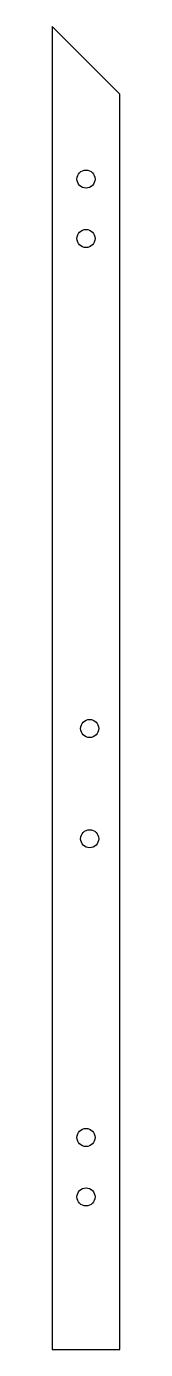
# Model space of a CAD drawing. Header units: inches. Extents: x 0 to 1, y 0 to 19.5.
import ezdxf

# ---------------------------------------------------------------- set-up
doc = ezdxf.new("R2010")
doc.units = ezdxf.units.IN
doc.header["$MEASUREMENT"] = 0

msp = doc.modelspace()

# ---------------------------------------------------------------- linework, layer by layer
msp.add_lwpolyline([(1, 18.5), (0, 19.5), (0, 0), (1, 0)], close=True)
for centre in [(0.5, 17.25), (0.5, 16.375), (0.554, 9.153), (0.554, 7.528), (0.5, 3.125), (0.5, 2.25)]:
    msp.add_circle(centre, 0.133)

doc.saveas('drawing.dxf')
